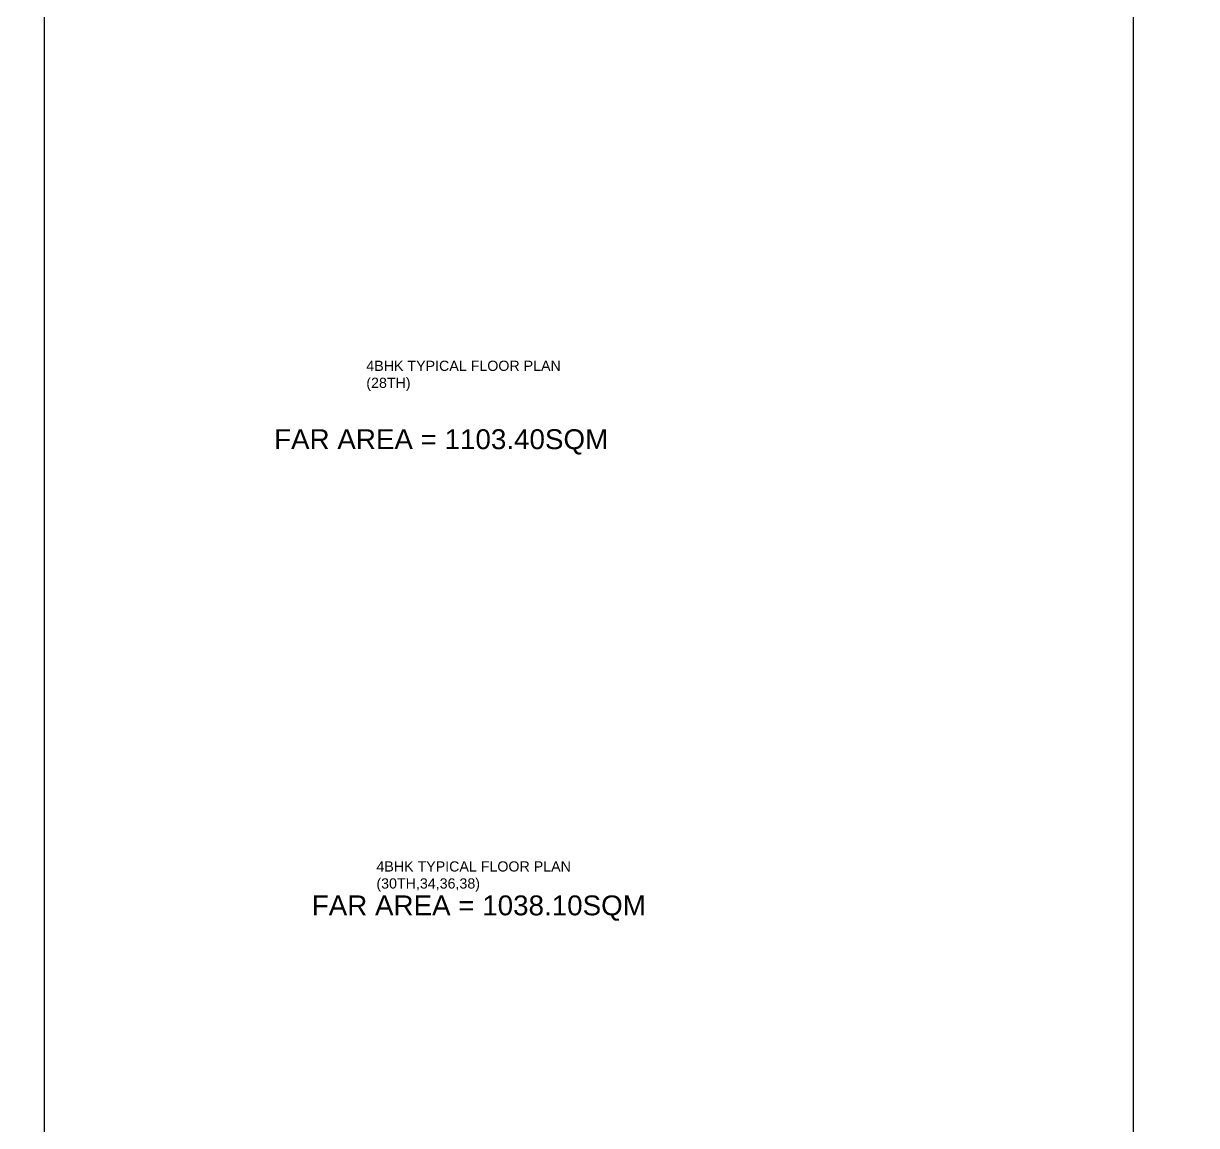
# Model space of a CAD drawing. Header units: metres. Extents: x 256329 to 886268, y -249371 to 355.
# Drawn here: x 282041.7 to 282214.5, y -640.1 to -477.8 of the extents above; entities that cross this region are included whole.
import ezdxf

# ---------------------------------------------------------------- set-up
doc = ezdxf.new("R2010")
doc.units = ezdxf.units.M
doc.header["$MEASUREMENT"] = 0
doc.layers.add('A_TEXT', color=4, linetype='Continuous', lineweight=0, transparency=0.3)
doc.layers.add('SPA COMMENT', color=7, linetype='Continuous', true_color=0xeb0505)
doc.styles.add('Arial', font='arial.ttf')

msp = doc.modelspace()

# ---------------------------------------------------------------- linework, layer by layer
at = {"layer": 'SPA COMMENT'}
msp.add_lwpolyline([(282044.802232, 21.528523), (282205.154364, 21.528523), (282205.154364, -997.910129), (282044.802232, -997.910129)], close=True, dxfattribs=at)

# ---------------------------------------------------------------- texts
at = {"layer": 'A_TEXT', "lineweight": 0, "char_height": 1.5, "width": 49.030574, "attachment_point": 7, "rotation": 0.01797177, "style": 'Arial'}
for s, insert in [('4BHK TYPICAL FLOOR PLAN\\P(28TH)', (282092.196334, -531.936731)), ('4BHK TYPICAL FLOOR PLAN\\P(30TH,34,36,38)', (282093.68265, -605.664026, 0.939372))]:
    msp.add_mtext(s, dxfattribs=dict(at, insert=insert))
at = {"layer": 'A_TEXT', "lineweight": 0, "char_height": 2.927656, "width": 187.570469, "attachment_point": 7, "style": 'Arial'}
for s, insert in [('\\pxt13;FAR AREA = 1103.40SQM', (282078.610128, -541.309086, 3.774443)), ('\\pxt13;FAR AREA = 1038.10SQM', (282084.158652, -609.961502, 3.774443))]:
    msp.add_mtext(s, dxfattribs=dict(at, insert=insert))

doc.saveas('drawing.dxf')
